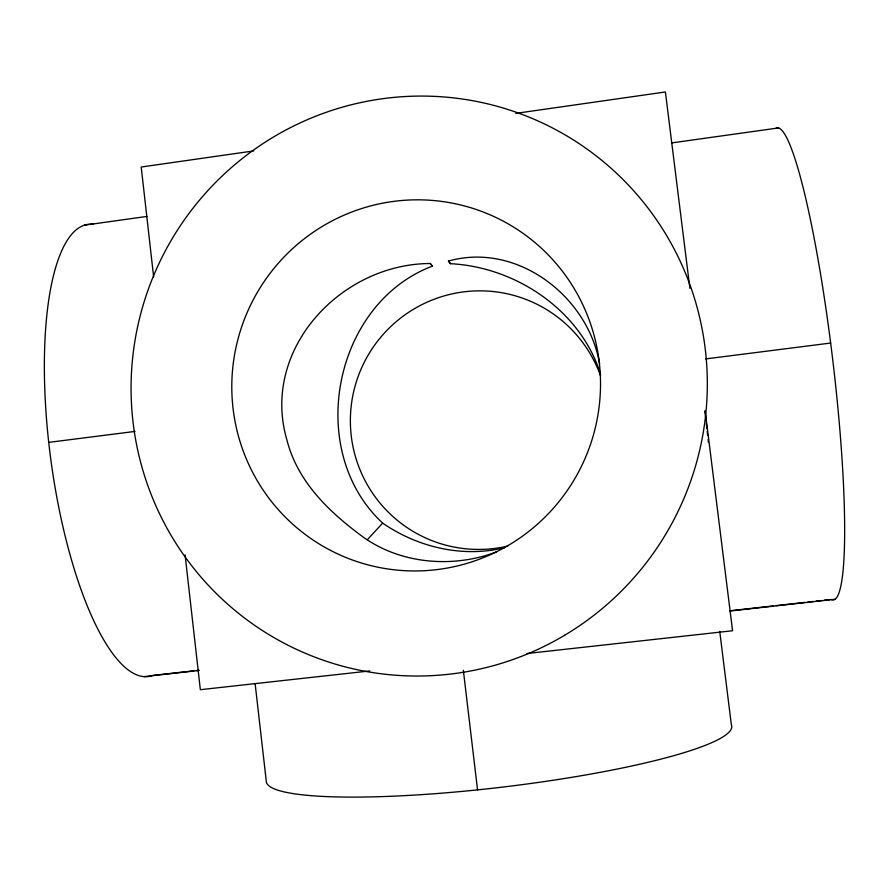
<?xml version="1.0" encoding="UTF-8"?>
<svg xmlns="http://www.w3.org/2000/svg" width="889" height="889" viewBox="0 0 889 889"><rect width="100%" height="100%" fill="white"/><g stroke="black" fill="none" stroke-linecap="round" stroke-linejoin="round"><path stroke-width="1.33" d="M504.885 547.613C463.013 558.025 417.841 547.413 382.681 523.121L367.457 539.579M496.695 551.869C453.779 568.038 402.884 564.437 364.668 538.145C330.586 513.375 297.882 482.738 287.036 440.422C260.21 349.866 340.676 263.789 430.232 263.511L432.398 266.133C333.097 303.716 304.805 451.056 382.681 523.121M600.597 374.347C580.717 310.405 516.009 267.011 450.423 263.7L448.467 261.055C516.931 241.719 587.896 296.159 599.597 363.701M253.721 150.919L141.207 167.021L153.653 277.024M515.809 113.381L665.405 91.967L689.886 288.38M84.355 225.195L146.863 216.438M671.695 142.907L778.686 127.916M48.728 442.389L135.006 431.421M705.655 358.923L830.67 343.043M193.724 670.828L152.83 675.407A228.084 68.009 82.4 0 1 50.662 458.357A228.084 68.009 82.4 0 1 93.334 224.317M196.447 670.517L199.169 670.217M729.691 610.81L773.563 605.898M776.308 605.598L805.101 602.375M807.845 602.064L813.324 601.453M816.069 601.142L821.547 600.531M824.292 600.219L829.781 599.608M143.985 676.629L198.769 670.495M729.747 611.054L834.804 599.286M369.868 670.928L200.347 689.697L185.09 554.858M527.033 653.515L732.569 630.746L705.133 410.685M448.467 261.055L450.423 263.7M430.232 263.511L432.398 266.133M719.734 631.39L731.336 724.635A234.418 33.438 -6.8 0 1 511.519 785.998A234.418 33.438 -6.8 0 1 266.411 782.331L255.132 683.741M463.347 670.317L477.549 789.854M507.775 546.102A129.461 128.738 -61.6 0 1 354.822 454.435A129.461 128.738 -61.6 0 1 440.611 296.982A129.461 128.738 -61.6 0 1 600.553 375.791M704.944 411.34A236.085 11.135 83.1 0 1 705.999 420.73M706.299 423.397A236.085 11.135 83.1 0 1 706.888 428.698M707.188 431.387A236.085 11.135 83.1 0 1 707.633 435.488M708.077 439.577A236.085 11.135 83.1 0 1 708.366 442.289M776.219 128.06A237.707 27.759 83.2 0 1 833.337 364.923A237.707 27.759 83.2 0 1 831.148 599.453M564.559 635.302A290.492 287.614 -65 0 0 561.959 133.083A290.492 287.614 -65 0 0 131.072 389.782A290.492 287.614 -65 0 0 564.559 635.302M508.164 545.479A185.901 184.034 -65.1 0 0 508.519 224.072A185.901 184.034 -65.1 0 0 231.796 386.604A185.901 184.034 -65.1 0 0 508.164 545.479"/></g></svg>
